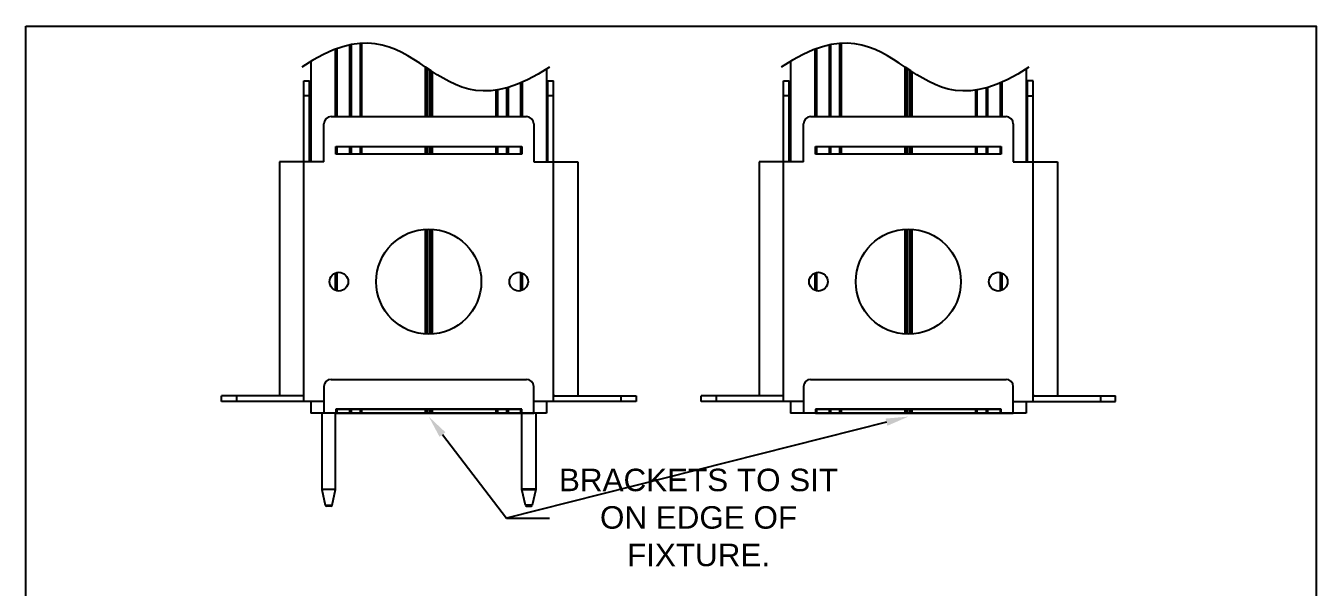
# Model space of a CAD drawing. Extents: x 0 to 10.8, y -12.5 to 0.
# Drawn here: x 0 to 10.76, y -4.68 to 0 of the extents above; entities that cross this region are included whole.
import ezdxf
from ezdxf import colors
from ezdxf.entities.mleader import LeaderData, LeaderLine
from ezdxf.math import Vec2, Vec3

# ---------------------------------------------------------------- set-up
doc = ezdxf.new("R2010")
doc.units = 0
doc.header["$LTSCALE"] = 0.5
doc.header["$MEASUREMENT"] = 0
for name, color, linetype in [('Dimension', 10, 'CONTINUOUS'), ('FAB DWG', 221, 'CONTINUOUS'), ('Hardware', 242, 'CONTINUOUS'), ('Housing', 150, 'CONTINUOUS'), ('Mounting', 4, 'CONTINUOUS'), ('WallMount Bracket', 190, 'CONTINUOUS')]:
    doc.layers.add(name, color=color, linetype=linetype)
doc.layers.add('Text-Unprinted', color=131, linetype='CONTINUOUS', plot=False)
doc.styles.add('LSAD_Standard', font='arial.ttf')

msp = doc.modelspace()

# ---------------------------------------------------------------- linework, layer by layer
at = {"layer": 'Dimension', "transparency": 16777216}
for points in [[(4.367, -0.341), (3.85, -0.686), (3.334, -0.341), (2.817, 0.003), (2.301, -0.341)], [(8.367, -0.341), (7.85, -0.686), (7.334, -0.341), (6.817, 0.003), (6.301, -0.341)]]:
    msp.add_open_spline(points, degree=3, dxfattribs=at)
at = {"layer": 'Hardware', "lineweight": 25, "transparency": 16777216}
for p, q in [((2.469, -3.225), (2.469, -3.859)), ((2.584, -3.859), (2.584, -3.225)), ((4.138, -3.859), (4.138, -3.225)), ((4.253, -3.225), (4.253, -3.859)), ((2.469, -3.859), (2.575, -3.859)), ((2.469, -3.861), (2.498, -3.992)), ((2.584, -3.861), (2.469, -3.861)), ((2.555, -3.992), (2.584, -3.861)), ((2.575, -3.859), (2.584, -3.859)), ((4.146, -3.859), (4.138, -3.859)), ((4.167, -3.992), (4.138, -3.861)), ((4.138, -3.861), (4.253, -3.861)), ((4.253, -3.859), (4.146, -3.859)), ((4.253, -3.861), (4.224, -3.992)), ((2.498, -3.992), (2.555, -3.992)), ((2.545, -4), (2.508, -4)), ((4.224, -3.992), (4.167, -3.992)), ((4.177, -4), (4.214, -4))]:
    msp.add_line(p, q, dxfattribs=at)
for centre, start, end in [((2.479, -3.859), 180, 192.5), ((2.574, -3.859), 347.5, 0), ((4.148, -3.859), 180, 192.5), ((4.243, -3.859), 347.5, 0), ((2.508, -3.99), 192.5, 270), ((2.545, -3.99), 270, 347.5), ((4.177, -3.99), 192.5, 270), ((4.214, -3.99), 270, 347.5)]:
    msp.add_arc(centre, 0.01, start, end, dxfattribs=at)
at = {"layer": 'Housing', "linetype": 'Continuous', "transparency": 16777216}
for p, q in [((2.58, -0.193), (2.58, -0.754)), ((2.595, -0.188), (2.595, -0.754)), ((2.7, -0.158), (2.7, -0.754)), ((2.713, -0.155), (2.713, -0.754)), ((2.788, -0.145), (2.788, -0.754)), ((2.801, -0.144), (2.801, -0.754)), ((6.58, -0.193), (6.58, -0.754)), ((6.595, -0.188), (6.595, -0.754)), ((6.7, -0.158), (6.7, -0.754)), ((6.713, -0.155), (6.713, -0.754)), ((6.788, -0.145), (6.788, -0.754)), ((6.801, -0.144), (6.801, -0.754)), ((2.377, -0.293), (2.377, -1.13)), ((6.377, -0.293), (6.377, -1.13)), ((3.332, -0.34), (3.332, -0.754)), ((3.341, -0.346), (3.341, -0.754)), ((3.351, -0.353), (3.351, -0.754)), ((3.371, -0.366), (3.371, -0.754)), ((3.381, -0.372), (3.381, -0.754)), ((3.39, -0.379), (3.39, -0.754)), ((4.344, -0.356), (4.344, -1.13)), ((7.332, -0.34), (7.332, -0.754)), ((7.341, -0.346), (7.341, -0.754)), ((7.351, -0.353), (7.351, -0.754)), ((7.371, -0.366), (7.371, -0.754)), ((7.381, -0.372), (7.381, -0.754)), ((7.39, -0.379), (7.39, -0.754)), ((8.344, -0.356), (8.344, -1.13)), ((3.921, -0.534), (3.921, -0.754)), ((3.933, -0.532), (3.933, -0.754)), ((4.009, -0.515), (4.009, -0.754)), ((4.022, -0.512), (4.022, -0.754)), ((4.126, -0.474), (4.126, -0.754)), ((4.141, -0.468), (4.141, -0.754)), ((7.921, -0.534), (7.921, -0.754)), ((7.933, -0.532), (7.933, -0.754)), ((8.009, -0.515), (8.009, -0.754)), ((8.022, -0.512), (8.022, -0.754)), ((8.126, -0.474), (8.126, -0.754)), ((8.141, -0.468), (8.141, -0.754)), ((2.595, -1.004), (2.595, -1.066)), ((2.7, -1.004), (2.7, -1.066)), ((2.713, -1.004), (2.713, -1.066)), ((2.788, -1.004), (2.788, -1.066)), ((2.801, -1.004), (2.801, -1.066)), ((3.332, -1.004), (3.332, -1.066)), ((3.341, -1.004), (3.341, -1.066)), ((3.351, -1.004), (3.351, -1.066)), ((3.371, -1.004), (3.371, -1.066)), ((3.381, -1.004), (3.381, -1.066)), ((3.39, -1.004), (3.39, -1.066)), ((3.921, -1.004), (3.921, -1.066)), ((3.933, -1.004), (3.933, -1.066)), ((4.009, -1.004), (4.009, -1.066)), ((4.022, -1.004), (4.022, -1.066)), ((4.126, -1.004), (4.126, -1.066)), ((6.595, -1.004), (6.595, -1.066)), ((6.7, -1.004), (6.7, -1.066)), ((6.713, -1.004), (6.713, -1.066)), ((6.788, -1.004), (6.788, -1.066)), ((6.801, -1.004), (6.801, -1.066)), ((7.332, -1.004), (7.332, -1.066)), ((7.341, -1.004), (7.341, -1.066)), ((7.351, -1.004), (7.351, -1.066)), ((7.371, -1.004), (7.371, -1.066)), ((7.381, -1.004), (7.381, -1.066)), ((7.39, -1.004), (7.39, -1.066)), ((7.921, -1.004), (7.921, -1.066)), ((7.933, -1.004), (7.933, -1.066)), ((8.009, -1.004), (8.009, -1.066)), ((8.022, -1.004), (8.022, -1.066)), ((8.126, -1.004), (8.126, -1.066)), ((3.332, -1.693), (3.332, -2.566)), ((3.341, -1.693), (3.341, -2.567)), ((3.351, -1.692), (3.351, -2.567)), ((3.371, -1.692), (3.371, -2.567)), ((3.381, -1.693), (3.381, -2.567)), ((3.39, -1.693), (3.39, -2.566)), ((7.332, -1.693), (7.332, -2.566)), ((7.341, -1.693), (7.341, -2.567)), ((7.351, -1.692), (7.351, -2.567)), ((7.371, -1.692), (7.371, -2.567)), ((7.381, -1.693), (7.381, -2.567)), ((7.39, -1.693), (7.39, -2.566)), ((2.58, -2.058), (2.58, -2.202)), ((2.595, -2.053), (2.595, -2.206)), ((4.126, -2.053), (4.126, -2.206)), ((4.141, -2.058), (4.141, -2.202)), ((6.58, -2.058), (6.58, -2.202)), ((6.595, -2.053), (6.595, -2.206)), ((8.126, -2.053), (8.126, -2.206)), ((8.141, -2.058), (8.141, -2.202)), ((2.377, -3.13), (2.377, -3.225)), ((4.344, -3.225), (2.377, -3.225)), ((2.586, -3.225), (4.136, -3.225)), ((2.595, -3.194), (2.595, -3.225)), ((2.7, -3.194), (2.7, -3.225)), ((2.713, -3.194), (2.713, -3.225)), ((2.788, -3.194), (2.788, -3.225)), ((2.801, -3.194), (2.801, -3.225)), ((3.332, -3.194), (3.332, -3.225)), ((3.341, -3.194), (3.341, -3.225)), ((3.351, -3.194), (3.351, -3.225)), ((3.371, -3.194), (3.371, -3.225)), ((3.381, -3.194), (3.381, -3.225)), ((3.39, -3.194), (3.39, -3.225)), ((3.921, -3.194), (3.921, -3.225)), ((3.933, -3.194), (3.933, -3.225)), ((4.009, -3.194), (4.009, -3.225)), ((4.022, -3.194), (4.022, -3.225)), ((4.126, -3.194), (4.126, -3.225)), ((4.344, -3.13), (4.344, -3.225)), ((6.377, -3.13), (6.377, -3.225)), ((8.344, -3.225), (6.377, -3.225)), ((6.586, -3.225), (8.136, -3.225)), ((6.595, -3.194), (6.595, -3.225)), ((6.7, -3.194), (6.7, -3.225)), ((6.713, -3.194), (6.713, -3.225)), ((6.788, -3.194), (6.788, -3.225)), ((6.801, -3.194), (6.801, -3.225)), ((7.332, -3.194), (7.332, -3.225)), ((7.341, -3.194), (7.341, -3.225)), ((7.351, -3.194), (7.351, -3.225)), ((7.371, -3.194), (7.371, -3.225)), ((7.381, -3.194), (7.381, -3.225)), ((7.39, -3.194), (7.39, -3.225)), ((7.921, -3.194), (7.921, -3.225)), ((7.933, -3.194), (7.933, -3.225)), ((8.009, -3.194), (8.009, -3.225)), ((8.022, -3.194), (8.022, -3.225)), ((8.126, -3.194), (8.126, -3.225)), ((8.344, -3.13), (8.344, -3.225))]:
    msp.add_line(p, q, dxfattribs=at)
at = {"layer": 'Mounting', "linetype": 'Continuous', "transparency": 16777216}
for p, q in [((2.32, -3.13), (2.32, -0.456)), ((2.32, -0.456), (2.367, -0.456)), ((2.367, -1.13), (2.367, -0.456)), ((4.354, -0.456), (4.402, -0.456)), ((4.354, -1.13), (4.354, -0.456)), ((4.402, -3.13), (4.402, -0.456)), ((6.32, -3.13), (6.32, -0.456)), ((6.32, -0.456), (6.367, -0.456)), ((6.367, -1.13), (6.367, -0.456)), ((8.402, -0.456), (8.354, -0.456)), ((8.354, -1.13), (8.354, -0.456)), ((8.402, -3.13), (8.402, -0.456)), ((2.367, -0.581), (2.32, -0.581)), ((4.402, -0.581), (4.354, -0.581)), ((6.367, -0.581), (6.32, -0.581)), ((8.354, -0.581), (8.402, -0.581)), ((2.486, -1.13), (2.486, -0.814)), ((2.546, -0.754), (4.176, -0.754)), ((4.236, -0.814), (4.236, -1.13)), ((6.486, -1.13), (6.486, -0.814)), ((6.546, -0.754), (8.176, -0.754)), ((8.236, -0.814), (8.236, -1.13)), ((2.586, -1.004), (4.136, -1.004)), ((2.586, -1.066), (2.586, -1.004)), ((4.136, -1.066), (2.586, -1.066)), ((4.136, -1.004), (4.136, -1.066)), ((6.586, -1.004), (8.136, -1.004)), ((6.586, -1.066), (6.586, -1.004)), ((8.136, -1.066), (6.586, -1.066)), ((8.136, -1.004), (8.136, -1.066)), ((2.117, -1.13), (2.117, -3.082)), ((2.486, -1.13), (2.117, -1.13)), ((4.236, -1.13), (4.604, -1.13)), ((4.604, -1.13), (4.604, -3.082)), ((6.117, -1.13), (6.117, -3.082)), ((6.486, -1.13), (6.117, -1.13)), ((8.236, -1.13), (8.604, -1.13)), ((8.604, -1.13), (8.604, -3.082)), ((2.486, -3.004), (2.486, -3.225)), ((2.546, -2.944), (4.176, -2.944)), ((4.236, -3.225), (4.236, -3.004)), ((6.486, -3.004), (6.486, -3.225)), ((6.546, -2.944), (8.176, -2.944)), ((8.236, -3.225), (8.236, -3.004)), ((1.632, -3.13), (1.632, -3.082)), ((2.312, -3.082), (1.632, -3.082)), ((1.757, -3.082), (1.757, -3.13)), ((4.41, -3.082), (5.09, -3.082)), ((4.965, -3.13), (4.965, -3.082)), ((5.09, -3.082), (5.09, -3.13)), ((5.632, -3.13), (5.632, -3.082)), ((6.312, -3.082), (5.632, -3.082)), ((5.757, -3.082), (5.757, -3.13)), ((8.41, -3.082), (9.09, -3.082)), ((8.965, -3.082), (8.965, -3.13)), ((9.09, -3.13), (9.09, -3.082)), ((2.486, -3.13), (1.632, -3.13)), ((2.586, -3.194), (4.136, -3.194)), ((4.136, -3.194), (2.586, -3.194)), ((2.586, -3.194), (2.586, -3.225)), ((4.136, -3.225), (4.136, -3.194)), ((5.09, -3.13), (4.236, -3.13)), ((6.486, -3.13), (5.632, -3.13)), ((6.586, -3.194), (8.136, -3.194)), ((8.136, -3.194), (6.586, -3.194)), ((6.586, -3.194), (6.586, -3.225)), ((8.136, -3.225), (8.136, -3.194)), ((8.236, -3.13), (9.09, -3.13))]:
    msp.add_line(p, q, dxfattribs=at)
at = {"layer": 'Mounting', "ltscale": 0.5, "transparency": 16777216}
for p, q in [((2.586, -3.225), (2.486, -3.225)), ((4.136, -3.225), (4.236, -3.225)), ((6.586, -3.225), (6.486, -3.225)), ((8.136, -3.225), (8.236, -3.225))]:
    msp.add_line(p, q, dxfattribs=at)
at = {"layer": 'Mounting', "linetype": 'Continuous', "transparency": 16777216}
for centre, radius in [((3.361, -2.13), 0.438), ((7.361, -2.13), 0.438), ((2.611, -2.13), 0.078), ((4.111, -2.13), 0.078), ((6.611, -2.13), 0.078), ((8.111, -2.13), 0.078)]:
    msp.add_circle(centre, radius, dxfattribs=at)
for centre, radius, start, end in [((2.546, -0.814), 0.06, 90, 180), ((4.176, -0.814), 0.06, 0, 90), ((6.546, -0.814), 0.06, 90, 180), ((8.176, -0.814), 0.06, 0, 90), ((2.546, -3.004), 0.06, 90, 180), ((4.176, -3.004), 0.06, 0, 90), ((6.546, -3.004), 0.06, 90, 180), ((8.176, -3.004), 0.06, 0, 90), ((2.312, -3.074), 0.008, 270, 0), ((4.41, -3.074), 0.008, 180, 270), ((8.41, -3.074), 0.008, 180, 270)]:
    msp.add_arc(centre, radius, start, end, dxfattribs=at)
at = {"layer": 'Text-Unprinted', "ltscale": 0.5, "transparency": 16777216}
msp.add_lwpolyline([(0, 0), (10.763, 0), (10.763, -12.386), (0, -12.386)], close=True, dxfattribs=at)
at = {"layer": 'WallMount Bracket', "linetype": 'Continuous', "transparency": 16777216}
msp.add_arc((6.312, -3.074), 0.008, 270, 0, dxfattribs=at)

# ---------------------------------------------------------------- leaders
at = {"layer": 'FAB DWG', "ltscale": 0.5, "transparency": 16777216}
ml = msp.add_multileader_mtext('Standard', dxfattribs=at)
ml.set_content('\\A1;BRACKETS TO SIT {\\H1x;ON} EDGE OF FIXTURE. ', color=256, style='LSAD_Standard')
ml.set_leader_properties()
ml.build(insert=Vec2(0, 0))
ml.multileader.update_dxf_attribs({"text_left_attachment_type": 2, "text_right_attachment_type": 2, "dogleg_length": 0.36, "arrow_head_size": 0.188})
ctx = ml.context
ctx.base_point, ctx.char_height, ctx.arrow_head_size, ctx.landing_gap_size, ctx.plane_origin = Vec3(4.369, -4.1), 0.1875, 0.188, 0.09, Vec3(9.278, 10.938)
ctx.left_attachment, ctx.right_attachment, ctx.text_align_type = 2, 2, 1
notes = []
notes.append((ctx, [(0, (1, 1, 0), (4.009, -4.1), (1, 0), 0.36, [(0, [(7.361, -3.255)], 0, []), (1, [(3.361, -3.255)], 0, [])])]))
ctx.mtext.insert, ctx.mtext.width, ctx.mtext.defined_height, ctx.mtext.alignment, ctx.mtext.flow_direction = Vec3(5.611, -3.689), 2.45236, 0.649, 2, 5
for ctx, leaders in notes:
    for number, flags, end, landing, length, lines in leaders:
        leader = LeaderData()
        leader.index, (leader.has_last_leader_line, leader.has_dogleg_vector, leader.attachment_direction) = number, flags
        leader.last_leader_point, leader.dogleg_vector, leader.dogleg_length = Vec3(end), Vec3(landing), length
        for number, points, colour, breaks in lines:
            line = LeaderLine()
            line.index, line.vertices, line.color, line.breaks = number, Vec3.list(points), colors.encode_raw_color(colour), breaks
            leader.lines.append(line)
        ctx.leaders.append(leader)

doc.saveas('drawing.dxf')
